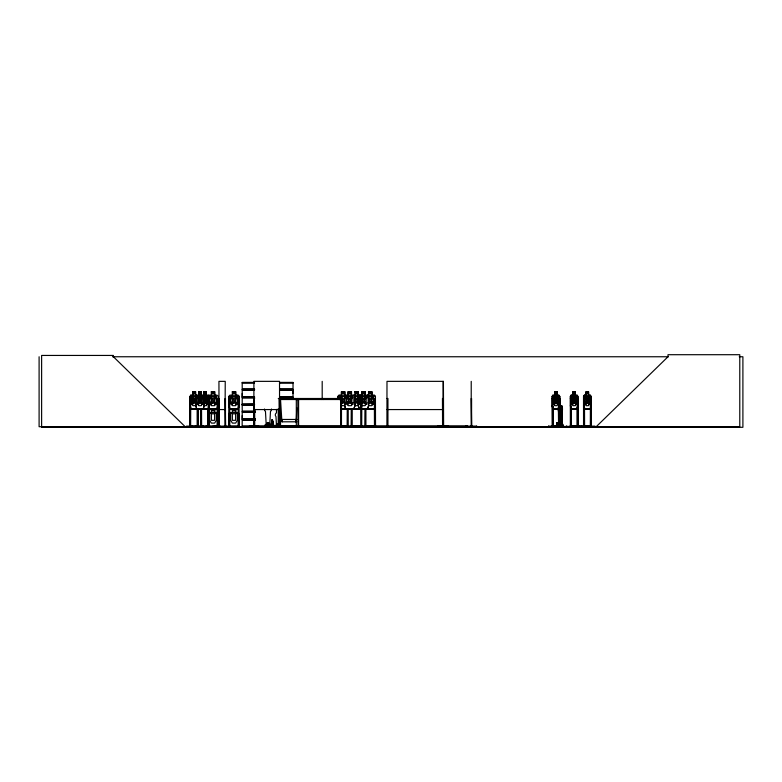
<?xml version="1.0" encoding="UTF-8"?>
<svg xmlns="http://www.w3.org/2000/svg" width="782" height="782" viewBox="0 0 782 782"><rect width="100%" height="100%" fill="white"/><g stroke="black" fill="none" stroke-linecap="round" stroke-linejoin="round"><path stroke-width="1.17" d="M255.401 418.869L242.205 418.869L242.215 415.623M254.521 396.679L242.205 396.679L242.215 393.434M293.006 393.434L293.006 390.198L279.819 390.198M255.743 426.61L255.743 426.122M438.018 426.561L448.594 426.561M438.018 426.17L448.594 426.131M466.111 426.561L476.688 426.561M466.111 426.17L476.688 426.131M559.316 425.349L559.472 411.752A3.529 0.743 -90 0 0 559.472 406.767A3.529 0.743 -90 0 0 558.416 406.767A3.529 0.743 -90 0 0 558.416 411.752L558.573 425.349M558.729 420.814L558.631 411.752A3.529 0.743 -90 0 1 558.631 406.767A3.529 0.743 -90 0 1 559.687 406.767A3.529 0.743 -90 0 1 559.687 411.752L559.501 425.603M561.887 425.349L562.043 411.752A3.529 0.743 -90 0 0 562.043 406.767A3.529 0.743 -90 0 0 560.987 406.767A3.529 0.743 -90 0 0 560.987 411.752L561.144 425.349M562.082 425.388L562.258 411.752A3.529 0.743 -90 0 0 562.258 406.767A3.529 0.743 -90 0 0 561.202 406.767M557.107 422.974L557.067 423.815L557.175 423.023M557.351 423.697L557.331 423.277M558.328 423.082L558.651 423.815M558.719 423.023L558.807 423.228M559.746 423.609L559.453 423.365M561.232 423.815L561.3 423.023M561.29 423.609L561.271 423.091M557.165 423.179L557.341 423.609M557.507 423.502L557.488 422.974M558.651 423.404L558.739 423.697M560.02 423.815L559.99 422.964L560.059 423.815M561.173 423.17L561.31 423.697M561.183 423.697C560.958 423.13 560.567 423.512 559.902 423.502M271.901 426.62L272.175 419.934M296.769 407.725L296.28 421.801M213.945 426.17L230.592 426.17M224.248 426.61L224.258 426.122M560.078 423.023L560.166 423.707M560.117 423.385L560.117 423.609M267.639 423.394C268.597 423.492 267.571 423.091 267.864 423.707M277.522 424.46L277.571 424.284M271.012 426.62L272.028 419.934L274.081 426.62M559.492 423.316L559.668 423.824M270.787 426.62L271.94 419.934M249.272 426.61L249.292 426.131M258.686 426.17L258.715 426.708L242.215 426.679M556.471 426.689L556.579 424.401L563.108 424.401L563.108 426.239M556.657 426.689L594.936 426.122L594.916 426.708M557.39 426.689L557.605 424.401M559.15 424.401L559.433 426.649M559.971 426.689L560.264 424.401M584.574 426.454L584.506 406.728M585.552 426.698L585.679 425.877M576.969 395.145L577.859 396.425L577.781 405.672L576.94 409.035L571.153 409.035M576.999 409.152L577.859 405.692M590.205 409.152L591.065 405.672L590.977 396.425L590.175 395.145M203.154 409.035L204.161 405.672L204.18 396.376L203.154 395.262M203.222 409.152L204.249 405.692L204.249 396.376L203.193 395.145M209.087 405.672L208.159 409.035L190.906 409.035M208.227 409.152L209.253 405.692L209.253 396.376L208.198 395.145L190.857 395.145M213.936 426.64L213.945 426.122M555.816 426.17L555.865 426.708M579.902 426.17L579.961 426.708L579.824 425.877M192.763 426.64L192.861 426.122M197.338 426.61L197.26 409.074M203.662 426.17L203.721 426.708M218.09 405.672L216.927 409.035L208.95 409.035L208.256 406.796M218.207 405.692L217.015 409.152L208.862 409.152M216.927 426.464L218.08 423.101M217.005 426.571L218.198 423.121M239.106 405.672L237.943 409.035L229.957 409.035L228.921 405.672L228.921 396.435M239.096 423.101L237.933 426.464L206.037 426.64M238.021 426.571L239.214 423.121L239.214 413.795L237.982 412.573L229.898 412.573L228.794 413.815L228.911 423.101L229.869 426.571M353.728 409.035L354.881 405.672L354.881 396.425M353.806 409.152L354.999 405.692L354.999 396.376L353.777 395.145M360.473 409.035L361.626 405.672M360.551 409.152L361.743 405.692L360.121 402.896L360.121 396.425L361.851 395.262L361.851 391.792L365.214 391.674L365.214 395.145M367.413 409.035L368.566 405.672L368.605 396.425L367.462 395.145M367.491 409.152L368.684 405.692L368.684 396.376L371.841 396.425L371.841 402.896L368.605 402.896M375.311 405.672L374.158 409.035L341.353 409.035M375.428 405.692L374.236 409.152L341.314 409.152M196.409 396.767L195.568 396.445L194.092 399.592C192.724 394.304 190.065 396.044 193.545 400.374C189.684 405.115 193.037 406.562 194.141 401.137L195.901 404.587M268.07 423.453L268.07 423.082M386.748 426.61L386.738 425.828M203.525 404.392L204.982 401.137C206.165 406.552 209.371 405.105 205.539 400.404C209.097 396.073 206.321 394.245 204.943 399.592L203.535 396.533M203.506 402.271L204.385 400.374L203.535 398.576M195.979 397.676L194.698 400.404L196.047 403.219M557.703 426.454L595.024 426.64M557.586 423.707L558.338 423.082M341.314 404.392L343.132 401.137L345.331 404.587M354.735 404.392L356.553 401.137C357.951 406.376 362.066 405.34 357.247 400.404C361.949 395.653 357.804 394.597 356.494 399.592L354.598 396.376M341.294 402.271L342.399 400.374C337.824 395.702 341.724 394.578 343.083 399.592L345.194 396.347M354.705 402.271L355.81 400.374L354.754 398.576M367.833 403.219L369.495 400.374L367.902 397.667M345.429 397.676L343.836 400.404L345.507 403.219M552.18 426.708L552.141 396.386L552.942 395.145L558.876 395.145M552.219 396.386L553.021 395.145M570.361 426.708L570.322 396.386L571.202 395.145M570.401 396.386L571.241 395.262M583.558 426.708L583.519 396.386L584.398 395.145M583.607 396.386L584.437 395.262M190.925 395.145L189.977 396.386L190.046 426.708M190.974 395.262L190.065 396.435L190.134 405.672L190.974 409.035M195.871 396.435L196.741 395.145L195.774 396.386L195.774 405.692L196.712 409.152M207.787 396.386L208.902 395.145L216.976 395.145L218.207 396.376L218.158 426.561M228.911 413.864L229.957 412.691M339.075 395.262L338.029 396.435L338.029 398.742M345.693 395.145L344.588 396.386L344.588 405.692L345.654 409.152M345.742 409.035L344.696 405.672L344.745 396.425L345.742 395.262M359.378 395.145L358.273 396.386L358.273 405.692L359.339 409.152M359.427 395.262L358.381 396.435L358.381 405.672L359.427 409.035M265.743 425.877L265.333 424.401L265.049 426.689M266.418 426.454L265.978 426.689L266.652 426.679M270.611 426.239C269.291 426.806 271.95 426.777 270.611 426.239L270.621 424.401L270.21 425.877M275.694 426.689L275.88 425.164L276.154 426.141M278.236 426.385L275.88 426.385L276.574 426.513M278.724 426.385L278.998 426.669M279.37 426.532L279.086 398.497M295.488 426.669L295 426.689M295.879 426.513L295.743 425.828M298.03 426.513L297.795 398.497M298.489 426.679L299.027 426.649M242.166 404.499L254.531 404.235M596.216 426.708L668.004 356.758L668.004 354.705L739.782 354.705L739.782 426.708L39.1 426.708L39.1 356.758M572.913 395.262L571.662 396.425L571.662 402.896L572.913 405.672L575.259 405.672L576.52 402.896L576.52 396.425L575.259 395.262L575.347 391.674L572.835 391.674L572.913 395.262L573.001 391.792L575.347 391.792L575.425 395.145M192.919 395.262L191.531 396.425L191.531 402.896L192.919 405.672L195.529 405.672M548.553 426.122L555.865 426.122M548.465 426.64L555.758 426.64M186.458 426.64L192.822 426.561M203.603 426.64L195.089 426.122L195.148 426.61M276.349 426.698L276.427 426.122L276.31 426.689M279.633 426.698L279.741 398.497M207.474 426.122L207.357 426.64M228.491 426.122L228.373 426.64M242.137 426.454L242.215 420.169L255.401 420.169M368.078 404.587L370.238 401.137C371.636 406.376 375.751 405.34 370.932 400.404C375.634 395.653 371.489 394.597 370.179 399.592L367.823 396.337M112.491 356.758L668.375 356.758M739.234 356.758L742.9 356.758L742.9 427.295L41.622 427.295L41.622 355.439L113.41 355.439L113.41 356.758L185.187 426.708M242.195 382.388L254.531 382.388M279.809 382.388L293.035 382.388M254.531 382.613L242.195 382.642L242.215 388.889L254.521 388.889M279.809 382.613L293.035 382.613M242.215 383.024L254.512 383.024M279.839 383.024L293.006 383.024M279.819 388.889L293.025 388.889L293.025 382.642M242.117 389.348L254.6 389.348M279.731 389.348L293.113 389.348M242.117 389.749L254.6 389.749M279.731 389.749L293.113 389.749M254.521 390.198L242.205 390.198L242.205 396.679M192.763 395.145L192.831 391.674L195.617 391.674L195.617 395.145M201.453 391.674L198.579 391.674L198.677 395.262L197.269 396.425L197.269 402.896L198.677 405.672L201.287 405.672L202.685 402.896L202.685 396.425L201.287 395.262L201.287 391.792M206.458 391.674L203.603 391.674L203.701 395.262M192.851 391.792L195.529 391.792L195.529 395.262L196.917 396.425M198.677 391.792L201.355 391.792L201.355 395.262M203.701 391.792L206.37 391.792L206.37 395.262L207.758 396.425L207.758 402.896L206.37 405.672L203.77 405.672M211.375 391.792L214.62 391.792L214.62 395.262L216.35 396.425L216.35 402.896L214.62 405.672L211.375 405.672L209.644 402.896L209.644 396.425L211.375 395.262L211.257 391.674L214.737 391.674L214.727 395.145M232.391 391.792L235.636 391.792L235.626 395.262L237.366 396.425L237.366 402.896L235.636 405.672L232.391 405.672L230.661 402.896L230.661 396.425L232.391 395.262L232.274 391.674L235.744 391.674L235.744 395.145M354.92 391.792L358.156 391.792L358.156 395.262L359.896 396.425L359.896 402.896L358.156 405.672L354.92 405.672M368.605 391.792L371.841 391.792L371.841 395.262L373.581 396.425L373.581 402.896L371.841 405.672L368.605 405.672M557.165 391.792L554.731 391.792L554.731 395.262L553.48 396.425L553.48 402.896L554.731 405.672L557.077 405.672L558.338 402.896L558.338 396.425L557.077 395.262L557.077 391.792M571.124 395.145L577.057 395.145L577.937 396.376L577.859 426.708M584.32 395.145L590.254 395.145L591.143 396.376L591.065 426.708M344.745 396.425L341.499 396.425L341.46 426.708M354.92 396.425L358.156 396.425L358.156 402.896L354.92 402.896M559.677 405.692L559.756 396.376L559.677 425.535M279.819 396.679L293.025 396.679L293.025 390.198M242.117 397.129L254.6 397.129M279.731 397.129L293.113 397.129M242.117 397.53L254.6 397.53M279.731 397.53L293.113 397.53M254.521 397.979L242.205 397.979L242.205 404.226M279.819 397.979L293.025 397.979M208.1 398.497L209.087 398.497M225.118 398.497L225.607 426.708M228.735 398.497L229.693 398.497L229.81 426.708M239.096 398.497L238.139 398.497L238.148 426.708M253.906 398.497L254.668 398.497M278.255 398.497L341.46 398.497M361.626 398.497L360.678 398.497L360.785 426.708M375.311 398.497L374.353 398.497L374.47 426.708M386.982 398.497L387.94 398.497L387.94 426.708M443.492 398.497L442.456 398.497L442.573 426.708M471.214 398.497L471.634 426.708M552.17 398.497L553.118 398.497M570.352 398.497L571.3 398.497M583.558 398.497L584.506 398.497M279.741 399.524L341.46 399.524M341.499 402.896L344.745 402.896M242.215 404.059L254.512 404.059M254.531 404.832L242.195 404.802L242.215 411.078L255.401 411.078M242.215 405.213L254.512 405.213M189.977 405.692L190.906 409.152L208.295 409.152M341.499 405.672L344.745 405.672M361.851 405.672L365.096 405.672L366.826 402.896L366.826 396.425L365.096 395.262L365.096 391.792L361.851 391.792L361.743 395.145M591.065 405.692L590.283 409.152L584.301 409.152L583.519 405.692L584.379 409.152M552.972 409.035L558.837 409.035M584.359 409.035L590.224 409.035M558.895 409.152L552.913 409.152L552.141 405.692L552.991 409.152M571.095 409.152L577.077 409.152M218.94 409.563L225.236 409.563M253.906 409.563L279.526 409.563M386.992 409.563L443.414 409.563M242.117 411.537L255.499 411.537M242.117 411.938L255.499 411.938M255.401 412.388L242.205 412.388L242.205 418.869M242.117 419.318L255.499 419.318M280.533 425.682L280.533 399.524L281.764 419.455L297.043 419.455M242.117 419.719L255.499 419.719M296.886 421.801L281.764 421.801L281.764 419.455M266.799 425.584L267.972 425.584M268.558 425.584L269.145 425.584M572.414 425.584L574.76 425.584M574.995 425.584L577.341 425.584M189.606 425.682L190.779 425.682L190.779 426.708M198.335 425.682L197.162 425.682L197.172 426.708M201.619 425.682L200.446 425.682L200.456 426.708M218.198 425.682L217.015 425.682L217.015 426.708M219.498 425.682L218.843 425.682L218.892 426.689M225.685 425.682L225.03 425.682L225.03 426.708L225.236 381.352L218.94 381.352L219.058 426.708M229.81 425.682L228.627 425.682L228.52 426.708M253.818 425.682L254.756 425.682M278.255 425.682L341.46 425.682M347.149 425.682L348.322 425.682L348.361 426.708M361.743 425.682L360.561 425.682L360.561 426.708M375.428 425.682L374.246 425.682L374.246 426.708M386.875 425.682L388.058 425.682L388.058 426.708M471.106 425.682L471.693 425.682M552.072 425.682L553.216 425.682M571.398 425.682L570.254 425.682L570.274 426.708M584.594 425.682L583.46 425.682L583.48 426.708M297.795 425.828L250.201 425.828L250.201 426.708M341.578 425.828L467.548 425.828L467.548 426.708M563.02 425.877L556.667 425.877L556.667 424.401M190.564 425.975L197.387 425.975M201.404 425.975L208.227 425.975M208.794 425.975L217.025 425.975M229.8 425.975L238.031 425.975M341.265 425.975L347.149 425.975M352.33 425.975L360.561 425.975M366.015 425.975L374.246 425.975M552.942 425.975L557.713 425.975M584.33 425.975L590.537 425.975M195.07 426.122L203.721 426.122M205.91 426.708L205.91 426.122L212.333 426.64M258.715 426.122L242.234 426.239L255.391 426.249M265.323 426.239L273.065 426.122L273.065 426.708M275.039 426.708L275.039 426.122L284.472 426.17L284.433 426.708L275.313 426.708M348.293 426.122L348.508 426.64M361.783 426.17L361.87 426.61M375.526 426.17L375.428 396.376L374.207 395.145L339.026 395.145L337.912 396.386L337.912 398.712M269.643 426.454L269.203 426.689L269.966 426.62M239.165 426.17L239.321 426.708M239.468 426.64L239.214 425.682L238.031 425.682L238.031 426.708M218.374 426.17L218.305 426.708M212.274 426.17L212.215 426.708M587.673 426.17L587.614 426.708M581.769 426.17L581.71 426.708M581.818 426.64L581.72 425.877M563.587 426.17L563.529 426.708M556.285 426.17L556.237 426.708M588.465 395.262L589.726 396.425L589.726 402.896L588.465 405.672L586.119 405.672L584.868 402.896L584.868 396.425L586.119 395.262L586.119 391.674L588.543 391.792L588.631 395.145M374.158 395.262L375.311 396.425M367.413 395.262L368.566 396.425M360.522 395.145L361.743 396.376L361.851 402.896L365.096 402.896L365.096 396.425L361.851 396.425L361.704 426.708M360.473 395.262L361.626 396.425M237.943 395.262L239.106 396.425L239.096 426.708M237.933 412.691L239.096 413.844M218.198 413.795L216.976 412.573L208.892 412.573L207.787 413.815L207.895 423.101L208.853 426.571M216.927 412.691L218.08 413.844M208.159 395.262L209.087 396.425L209.068 426.708M558.788 395.145L559.756 396.376M228.803 405.692L229.879 409.152L238.031 409.152L239.214 405.692L239.214 396.376L237.992 395.145L229.908 395.145L228.803 396.386L228.745 426.708M207.895 423.101L208.941 426.464M220.289 426.64L220.27 426.122M196.781 409.035L195.94 405.672L195.94 396.435M571.241 409.035L570.401 405.672L571.173 409.152M272.928 423.277L272.419 419.934L273.993 426.62M587.419 426.679L587.135 425.877M272.459 419.934L273.671 426.62M272.332 419.934L272.869 426.62M276.466 425.633L275.987 416.562A2.356 2.356 0 0 1 276.466 412.867L276.466 410.325A1.173 1.173 0 0 1 277.063 409.309M230.651 426.708L230.582 426.122M561.3 419.69L561.359 425.349M591.397 426.708L591.397 425.682L590.273 425.682L590.293 426.708M591.309 426.708L591.309 398.497L590.371 398.497L590.371 426.708M590.909 425.682L590.938 426.708M590.781 425.682L590.742 426.708M590.625 409.074L590.537 426.708M588.543 395.262L588.553 391.674L586.041 391.674L586.041 395.145M588.25 426.239L571.613 426.239M584.457 425.682L584.33 426.708L584.252 398.497M584.134 425.682L584.095 426.708M583.685 396.435L583.685 405.672M583.812 409.074L583.812 425.535M583.734 425.682L583.734 426.708M578.191 426.708L578.191 425.682L577.067 425.682L577.087 426.708M578.113 426.708L578.113 398.497L577.165 398.497L577.165 426.708M577.742 425.682L577.702 426.708M577.536 425.682L577.575 426.708M577.419 409.074L577.419 425.535M571.3 409.074L571.378 426.708M571.261 425.682L571.261 426.708M571.046 398.497L571.124 426.708M570.928 425.682L570.889 426.708M570.479 396.435L570.479 405.672M560.186 425.877L560.127 422.788L559.541 422.788L559.541 425.877M559.932 425.535L559.932 398.497L558.983 398.497L558.983 406.728M559.785 422.788L559.883 425.877M559.238 424.401L559.238 425.877M557.556 425.877L557.556 422.788L556.96 422.788L556.96 425.877M557.302 422.788L557.302 425.877M557.165 395.262L557.243 391.674L554.653 391.674L554.653 395.145M557.214 422.788L557.214 424.851M553.118 406.728L553.197 426.708M552.942 425.682L552.942 426.708L552.864 398.497M552.708 425.682L552.581 426.708L552.424 398.497M552.297 396.435L552.297 405.672M552.346 425.682L552.346 426.708M548.573 426.122L548.573 426.708M476.688 426.122L476.697 426.708M471.585 398.497L471.575 426.708M471.223 381.352L471.214 426.708M466.111 426.122L466.121 426.708M465.691 425.828L465.681 426.708M448.594 426.122L448.594 426.708M445.691 425.828L445.691 426.708M443.814 425.828L443.814 426.708M443.306 425.682L443.306 426.708M443.12 381.352L443.111 426.708M443.013 425.682L443.003 426.708M442.348 426.708L442.348 425.682L443.59 425.682L443.599 426.708L443.414 381.352L386.992 381.352L386.914 426.708M438.018 426.122L438.018 426.708M387.833 425.682L387.833 426.708M387.589 425.828L387.589 426.708M387.1 425.682L387.1 426.708M375.204 425.682L375.204 426.708M371.958 395.145L371.958 391.674L368.488 391.674L368.605 395.262M366.015 426.708L366.015 425.682L364.842 425.682L364.813 426.708L364.959 409.074M365.908 409.074L365.908 426.708M365.8 425.682L365.8 426.708M365.057 425.682L365.067 426.708M361.519 425.682L361.519 426.708M358.273 395.145L358.273 391.674L354.803 391.674L354.92 395.262M352.33 426.708L352.33 425.682L351.157 425.682L351.128 426.708L351.265 409.074M352.223 409.074L352.223 426.708M352.115 425.682L352.115 426.708M351.529 395.145L351.529 391.674L348.058 391.674L348.058 395.145M351.382 425.682L351.372 426.708M348.215 409.074L348.215 426.708M347.374 425.682L347.374 426.708M347.257 409.074L347.149 426.708M344.862 395.145L344.862 391.674L341.392 391.674L341.392 395.145M344.745 395.262L344.745 391.792L341.499 391.792L341.499 395.262L339.769 396.425L339.769 399.661M340.669 399.524L340.669 425.682M339.975 398.497L339.975 399.524M323.406 398.497L323.406 399.524M322.194 381.352L322.194 398.986M321.92 398.497L321.92 399.524M298.597 399.524L298.597 425.682M297.463 425.828L297.463 426.708M296.31 398.497L296.31 426.708M295.723 419.455L295.723 421.801M282.322 419.455L282.322 421.801M279.848 398.497L279.936 426.708M279.555 426.708L279.526 381.352L253.906 381.352L253.857 426.708M279.409 409.133L279.36 426.708M278.255 409.035L278.255 426.708L278.187 424.088L277.111 424.088L277.111 426.141M277.718 426.122L277.766 426.708M277.307 426.122L277.307 426.708M275.528 426.122L275.587 426.708M272.253 426.122L272.214 426.708M271.315 426.122L271.315 426.708M270.445 426.122L270.445 426.708M269.467 426.122L269.565 426.708M268.783 425.877L268.783 422.788L267.17 422.788L267.17 425.877M268.715 426.122L268.666 426.708M254.668 409.133L254.717 426.708M254.345 398.497L254.394 426.708M254.228 398.497L254.248 426.708M252.263 425.828L252.263 426.708M250.963 425.828L250.963 426.708M235.734 409.103L235.744 412.573M235.626 409.221L235.626 412.691L237.357 413.844L237.357 420.325L235.626 423.101L232.381 423.101L230.651 420.325L230.651 413.844L232.381 412.691L232.274 409.103M229.585 425.682L229.585 426.708M228.852 425.682L228.852 426.708M225.48 398.497L225.47 426.708M219.41 409.133L219.419 426.708M219.292 398.497L219.361 426.708M218.08 426.708L218.08 398.497L217.122 398.497L217.122 426.708M214.727 409.103L214.727 412.573M214.61 409.221L214.61 412.691L216.35 413.844L216.35 420.325L214.61 423.101L211.375 423.101L209.635 420.325L209.635 413.844L211.375 412.691L211.257 409.103M209.175 426.708L209.175 425.682L207.611 425.682L207.504 426.708M208.872 405.545L208.96 426.708M208.677 405.545L208.794 426.708M208.579 425.682L208.471 426.708M208.325 398.497L208.325 426.708M208.159 425.682L208.227 426.708M208.1 409.074L208.012 426.708M207.846 425.682L207.826 426.708M207.719 409.074L207.729 426.708M206.301 391.792L206.301 395.262M203.77 391.792L203.77 395.262M201.531 409.074L201.619 426.708M201.316 409.074L201.316 425.535M201.404 425.682L201.375 426.708M200.925 425.682L200.886 426.708M200.769 409.074L200.769 426.708M200.544 409.074L200.603 426.708M198.745 391.792L198.745 395.262M198.247 409.074L198.217 426.708L198.188 425.682M198.022 409.074L197.905 426.708M197.875 425.682L197.875 426.708M197.602 425.682L197.631 426.708M197.475 409.074L197.416 426.708M192.919 391.792L192.851 395.262M192.88 426.708L192.88 426.122L186.556 426.122L186.575 426.708M190.564 426.708L190.691 398.497L189.703 398.497L189.723 426.708L189.831 425.682M190.476 406.728L190.476 426.708M190.075 425.682L190.075 426.708M113.41 426.708L113.41 427.295M561.085 411.019A3.529 0.743 -90 0 1 561.085 407.5M271.501 409.015A3.529 3.529 0 0 1 270.474 411.508L269.741 425.115L266.212 425.115L265.479 411.508A3.529 3.529 0 0 1 264.453 409.015M278.236 409.309A1.173 1.173 0 0 1 278.783 410.022M558.221 404.382L557.41 404.49L556.031 401.137C554.995 406.64 552.024 404.998 555.494 400.374C552.239 396.054 554.917 394.323 555.982 399.592C557.019 394.343 559.883 396.005 556.53 400.404L558.221 404.382M576.402 404.382L575.591 404.49L574.203 401.137C573.177 406.64 570.205 404.998 573.675 400.374C570.42 396.054 573.098 394.323 574.164 399.592C575.2 394.343 578.064 396.005 574.711 400.404L576.402 404.382M589.599 404.382L588.797 404.49L587.409 401.137C586.383 406.64 583.411 404.998 586.871 400.374C583.616 396.054 586.304 394.323 587.37 399.592C588.406 394.343 591.27 396.005 587.917 400.404L589.599 404.382M202.528 404.382L201.619 404.49L200.084 401.137C198.736 406.66 195.764 405.008 199.488 400.374C195.842 395.927 198.882 394.411 200.036 399.592C201.16 394.431 204.405 395.887 200.642 400.404L202.528 404.382M216.037 404.382L214.913 404.49L213.007 401.137C211.443 406.474 207.582 405.252 212.274 400.374C207.699 395.702 211.599 394.578 212.948 399.592C214.268 394.597 218.413 395.653 213.701 400.404L216.037 404.382M237.044 404.382L235.929 404.49L234.023 401.137C232.45 406.474 228.598 405.252 233.28 400.374C228.706 395.702 232.616 394.578 233.965 399.592C235.274 394.597 239.419 395.653 234.717 400.404L237.044 404.382M352.829 404.382L351.714 404.49L349.808 401.137C348.489 406.386 344.207 405.35 349.065 400.374C344.491 395.702 348.401 394.578 349.75 399.592C351.059 394.597 355.204 395.653 350.502 400.404L352.829 404.382M366.514 404.382L365.399 404.49L363.493 401.137C362.174 406.386 357.892 405.35 362.75 400.374C358.176 395.702 362.086 394.578 363.435 399.592C364.744 394.597 368.889 395.653 364.187 400.404L366.514 404.382M566.706 426.131L566.647 426.64L566.706 426.131M353.141 402.896L351.411 405.672L348.166 405.672L346.436 402.896L346.436 396.425L348.166 395.262L348.166 391.792L351.411 391.792L351.411 395.262L353.141 396.425L353.141 402.896M195.06 392.368L193.389 392.368L193.389 393.532L195.06 393.532L195.06 392.368M200.818 392.368L199.136 392.368L199.136 393.532L200.818 393.532L200.818 392.368M205.901 392.368L204.229 392.368L204.229 393.532L205.901 393.532L205.901 392.368M214.043 392.368L211.961 392.368L211.961 393.532L214.043 393.532L214.043 392.368M235.05 392.368L232.968 392.368L232.968 393.532L235.05 393.532L235.05 392.368M344.168 392.368L342.086 392.368L342.086 393.532L344.168 393.532L344.168 392.368M350.835 392.368L348.752 392.368L348.752 393.532L350.835 393.532L350.835 392.368M357.579 392.368L355.497 392.368L355.497 393.532L357.579 393.532L357.579 392.368M364.52 392.368L362.437 392.368L362.437 393.532L364.52 393.532L364.52 392.368M371.264 392.368L369.182 392.368L369.182 393.532L371.264 393.532L371.264 392.368M556.667 392.368L555.152 392.368L555.152 393.532L556.667 393.532L556.667 392.368M574.848 392.368L573.333 392.368L573.333 393.532L574.848 393.532L574.848 392.368M588.044 392.368L586.539 392.368L586.539 393.532L588.044 393.532L588.044 392.368M195.529 396.425L192.919 396.425L192.919 402.896L195.529 402.896L195.529 396.425M201.287 396.425L198.677 396.425L198.677 402.896L201.287 402.896L201.287 396.425M206.37 396.425L203.77 396.425L203.77 402.896L206.37 402.896L206.37 396.425M214.62 396.425L211.375 396.425L211.375 402.896L214.62 402.896L214.62 396.425M235.636 396.425L232.391 396.425L232.391 402.896L235.636 402.896L235.636 396.425M351.411 396.425L348.166 396.425L348.166 402.896L351.411 402.896L351.411 396.425M557.077 396.425L554.731 396.425L554.731 402.896L557.077 402.896L557.077 396.425M575.259 396.425L572.913 396.425L572.913 402.896L575.259 402.896L575.259 396.425M588.465 396.425L586.119 396.425L586.119 402.896L588.465 402.896L588.465 396.425M254.531 404.499L242.195 404.499L254.521 404.587M214.033 409.797L211.951 409.797L211.951 410.951L214.033 410.951L214.033 409.797M235.05 409.797L232.968 409.797L232.968 410.951L235.05 410.951L235.05 409.797M214.61 413.844L211.375 413.844L211.375 420.325L214.61 420.325L214.61 413.844M235.626 413.844L232.381 413.844L232.381 420.325L235.626 420.325L235.626 413.844M270.904 426.708L270.904 426.122L270.855 426.708"/></g></svg>
